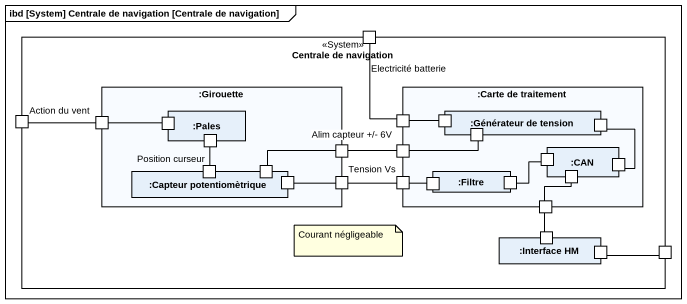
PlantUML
@startuml
mainframe ibd [System] Centrale de navigation [Centrale de navigation]
rectangle "Centrale de navigation" as Centrale_de_navigation <<System>> {
  port " " as port1
  port " " as port2
  rectangle ":Girouette" as Girouette {
    port " " as port3
    rectangle ":Pales" as Pales {
      port " " as port4
      port " " as port8
    }
    port " " as port9
    rectangle ":Capteur potentiomètrique" as Capteur_potentiomètrique {
      port " " as port14
      port " " as port15
      port " " as port16
    }
    port " " as port17
  }
  rectangle ":Carte de traitement" as Carte_de_traitement {
    port " " as port5
    rectangle ":Générateur de tension" as Générateur_de_tension {
      port " " as port6
      port " " as port7
      port " " as port11
    }
    port " " as port10
    rectangle ":CAN" as CAN {
      port " " as port12
      port " " as port13
      port " " as port22
    }
    port " " as port18
    rectangle ":Filtre" as Filtre {
      port " " as port19
      port " " as port20
    }
    port " " as port21
  }
  rectangle ":Interface HM" as Interface_HM {
    port " " as port23
    port " " as port24
  }
  port " " as port25
}
port1 -- port5 : Electricité batterie
port2 -right- port3 : Action du vent
port3 -right- port4
port5 -right- port6
port7 -- port13
port8 -- port14 : Position curseur
port9 -right- port10 : Alim capteur +/- 6V
port9 -left- port15
port10 -right- port11
port16 -right- port17
port17 -right- port18 : Tension Vs
port18 -right- port19
port20 -up- port12
port21 -- port23
port22 -- port21
port25 -left- port24
note as N1
  Courant négligeable
end note
@enduml
